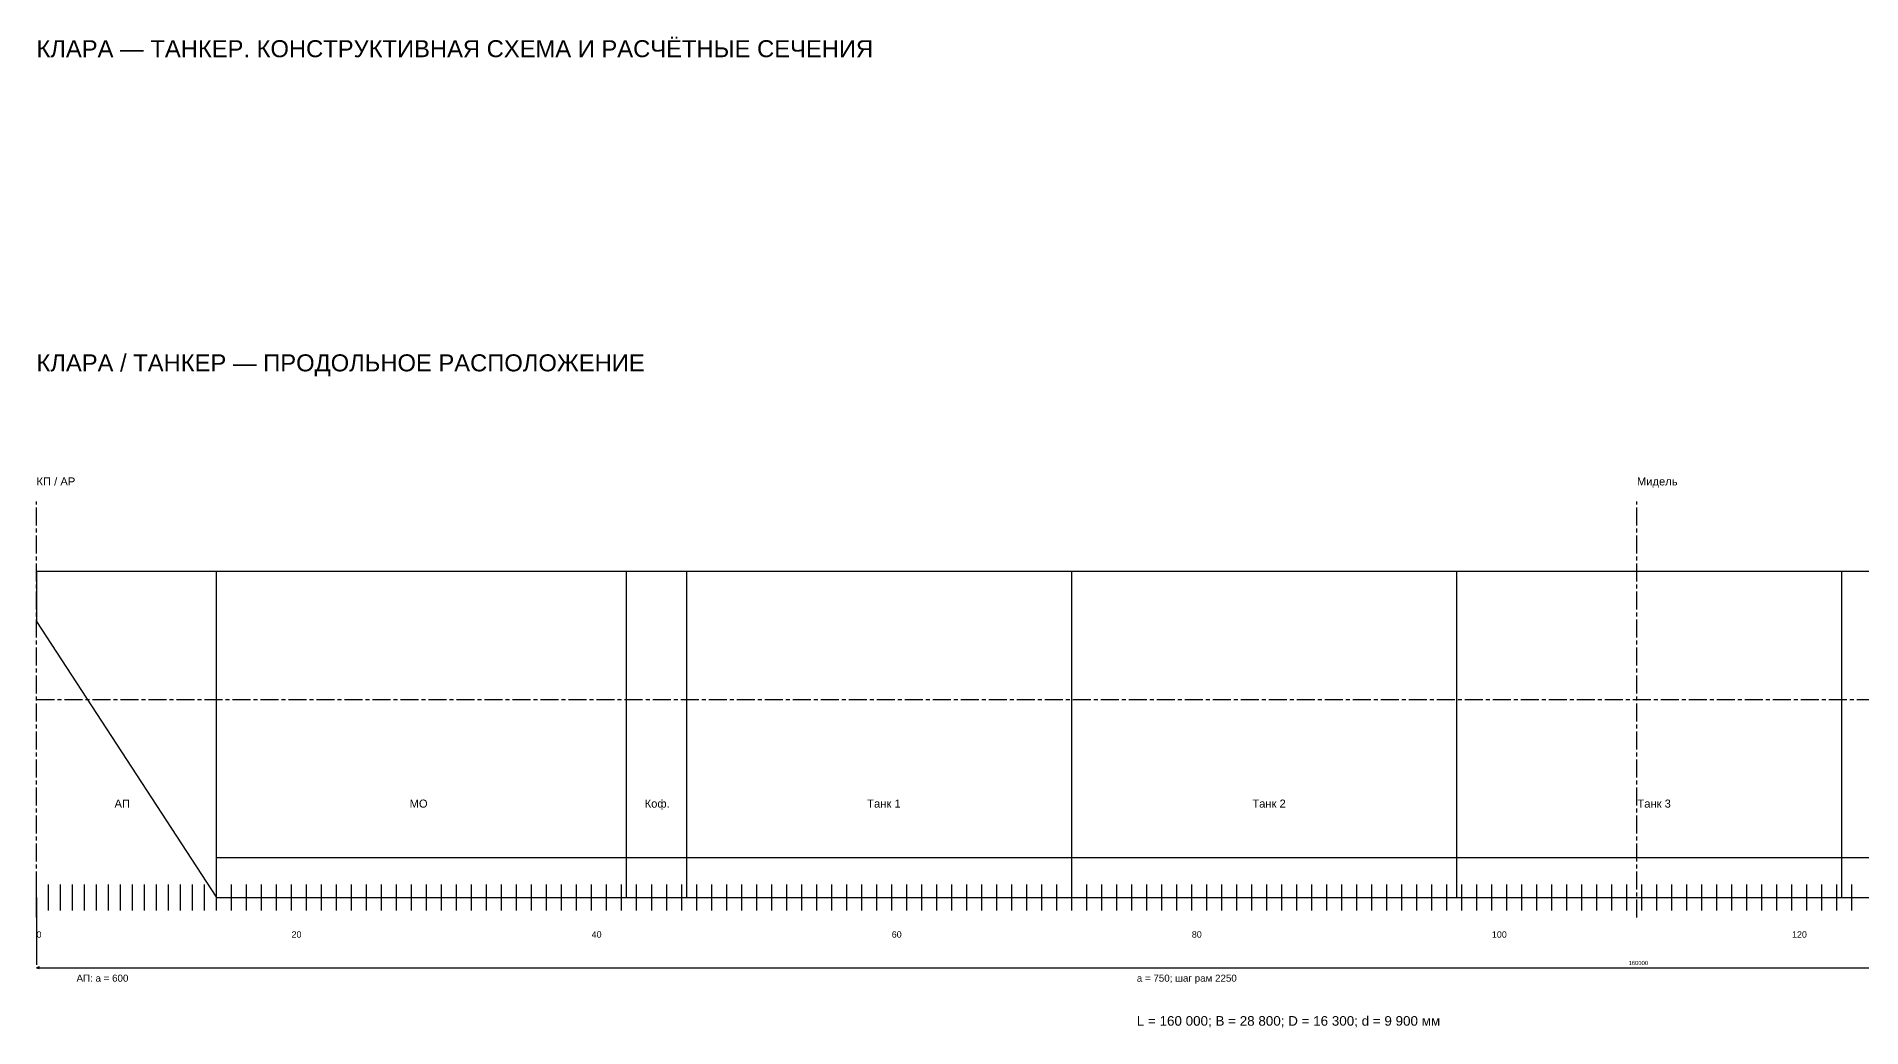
# Model space of a CAD drawing. Header units: millimetres. Extents: x -5500 to 166650, y -17240 to 192034.
# Drawn here: x 0 to 91225, y 142511 to 192034 of the extents above; entities that cross this region are included whole.
import ezdxf

# ---------------------------------------------------------------- set-up
doc = ezdxf.new("R2010")
doc.units = ezdxf.units.MM
doc.linetypes.add('AXIS22', pattern=[1400, 900, -150, 200, -150])
for name, color, linetype in [('ARR_LONG_CENTER', 30, 'AXIS22'), ('ARR_LONG_DIM', 2, 'Continuous'), ('ARR_LONG_HULL', 4, 'Continuous'), ('ARR_LONG_MEMBER', 4, 'Continuous'), ('ARR_LONG_TEXT', 7, 'Continuous'), ('TITLE_TEXT', 7, 'Continuous')]:
    doc.layers.add(name, color=color, linetype=linetype)
doc.styles.add('RU', font='arial.ttf')

msp = doc.modelspace()

# ---------------------------------------------------------------- linework, layer by layer
at = {"layer": 'ARR_LONG_CENTER'}
for p, q in [((0, 148000), (0, 168800)), ((80000, 148000), (80000, 168800)), ((0, 158900), (160000, 158900))]:
    msp.add_line(p, q, dxfattribs=at)
at = {"layer": 'ARR_LONG_DIM'}
for p, q in [((0, 149000), (0, 145650)), ((0, 145500), (160000, 145500))]:
    msp.add_line(p, q, dxfattribs=at)
msp.add_lwpolyline([(140, 145540), (0, 145500), (140, 145460)], dxfattribs=at)
at = {"layer": 'ARR_LONG_HULL'}
for p, q in [((9000, 149000), (9000, 165300)), ((29500, 149000), (29500, 165300)), ((32500, 149000), (32500, 165300)), ((51750, 149000), (51750, 165300)), ((71000, 149000), (71000, 165300)), ((90250, 149000), (90250, 165300)), ((9000, 151000), (148000, 151000))]:
    msp.add_line(p, q, dxfattribs=at)
msp.add_lwpolyline([(0, 162800), (9000, 149000), (148000, 149000), (160000, 165300), (0, 165300), (0, 162800)], dxfattribs=at)
at = {"layer": 'ARR_LONG_MEMBER'}
for p, q in [((0, 148350), (0, 149650)), ((600, 148350), (600, 149650)), ((1200, 148350), (1200, 149650)), ((1800, 148350), (1800, 149650)), ((2400, 148350), (2400, 149650)), ((3000, 148350), (3000, 149650)), ((3600, 148350), (3600, 149650)), ((4200, 148350), (4200, 149650)), ((4800, 148350), (4800, 149650)), ((5400, 148350), (5400, 149650)), ((6000, 148350), (6000, 149650)), ((6600, 148350), (6600, 149650)), ((7200, 148350), (7200, 149650)), ((7800, 148350), (7800, 149650)), ((8400, 148350), (8400, 149650)), ((9000, 148350), (9000, 149650)), ((9750, 148350), (9750, 149650)), ((10500, 148350), (10500, 149650)), ((11250, 148350), (11250, 149650)), ((12000, 148350), (12000, 149650)), ((12750, 148350), (12750, 149650)), ((13500, 148350), (13500, 149650)), ((14250, 148350), (14250, 149650)), ((15000, 148350), (15000, 149650)), ((15750, 148350), (15750, 149650)), ((16500, 148350), (16500, 149650)), ((17250, 148350), (17250, 149650)), ((18000, 148350), (18000, 149650)), ((18750, 148350), (18750, 149650)), ((19500, 148350), (19500, 149650)), ((20250, 148350), (20250, 149650)), ((21000, 148350), (21000, 149650)), ((21750, 148350), (21750, 149650)), ((22500, 148350), (22500, 149650)), ((23250, 148350), (23250, 149650)), ((24000, 148350), (24000, 149650)), ((24750, 148350), (24750, 149650)), ((25500, 148350), (25500, 149650)), ((26250, 148350), (26250, 149650)), ((27000, 148350), (27000, 149650)), ((27750, 148350), (27750, 149650)), ((28500, 148350), (28500, 149650)), ((29250, 148350), (29250, 149650)), ((30000, 148350), (30000, 149650)), ((30750, 148350), (30750, 149650)), ((31500, 148350), (31500, 149650)), ((32250, 148350), (32250, 149650)), ((33000, 148350), (33000, 149650)), ((33750, 148350), (33750, 149650)), ((34500, 148350), (34500, 149650)), ((35250, 148350), (35250, 149650)), ((36000, 148350), (36000, 149650)), ((36750, 148350), (36750, 149650)), ((37500, 148350), (37500, 149650)), ((38250, 148350), (38250, 149650)), ((39000, 148350), (39000, 149650)), ((39750, 148350), (39750, 149650)), ((40500, 148350), (40500, 149650)), ((41250, 148350), (41250, 149650)), ((42000, 148350), (42000, 149650)), ((42750, 148350), (42750, 149650)), ((43500, 148350), (43500, 149650)), ((44250, 148350), (44250, 149650)), ((45000, 148350), (45000, 149650)), ((45750, 148350), (45750, 149650)), ((46500, 148350), (46500, 149650)), ((47250, 148350), (47250, 149650)), ((48000, 148350), (48000, 149650)), ((48750, 148350), (48750, 149650)), ((49500, 148350), (49500, 149650)), ((50250, 148350), (50250, 149650)), ((51000, 148350), (51000, 149650)), ((51750, 148350), (51750, 149650)), ((52500, 148350), (52500, 149650)), ((53250, 148350), (53250, 149650)), ((54000, 148350), (54000, 149650)), ((54750, 148350), (54750, 149650)), ((55500, 148350), (55500, 149650)), ((56250, 148350), (56250, 149650)), ((57000, 148350), (57000, 149650)), ((57750, 148350), (57750, 149650)), ((58500, 148350), (58500, 149650)), ((59250, 148350), (59250, 149650)), ((60000, 148350), (60000, 149650)), ((60750, 148350), (60750, 149650)), ((61500, 148350), (61500, 149650)), ((62250, 148350), (62250, 149650)), ((63000, 148350), (63000, 149650)), ((63750, 148350), (63750, 149650)), ((64500, 148350), (64500, 149650)), ((65250, 148350), (65250, 149650)), ((66000, 148350), (66000, 149650)), ((66750, 148350), (66750, 149650)), ((67500, 148350), (67500, 149650)), ((68250, 148350), (68250, 149650)), ((69000, 148350), (69000, 149650)), ((69750, 148350), (69750, 149650)), ((70500, 148350), (70500, 149650)), ((71250, 148350), (71250, 149650)), ((72000, 148350), (72000, 149650)), ((72750, 148350), (72750, 149650)), ((73500, 148350), (73500, 149650)), ((74250, 148350), (74250, 149650)), ((75000, 148350), (75000, 149650)), ((75750, 148350), (75750, 149650)), ((76500, 148350), (76500, 149650)), ((77250, 148350), (77250, 149650)), ((78000, 148350), (78000, 149650)), ((78750, 148350), (78750, 149650)), ((79500, 148350), (79500, 149650)), ((80250, 148350), (80250, 149650)), ((81000, 148350), (81000, 149650)), ((81750, 148350), (81750, 149650)), ((82500, 148350), (82500, 149650)), ((83250, 148350), (83250, 149650)), ((84000, 148350), (84000, 149650)), ((84750, 148350), (84750, 149650)), ((85500, 148350), (85500, 149650)), ((86250, 148350), (86250, 149650)), ((87000, 148350), (87000, 149650)), ((87750, 148350), (87750, 149650)), ((88500, 148350), (88500, 149650)), ((89250, 148350), (89250, 149650)), ((90000, 148350), (90000, 149650)), ((90750, 148350), (90750, 149650))]:
    msp.add_line(p, q, dxfattribs=at)

# ---------------------------------------------------------------- texts
at = {"layer": 'ARR_LONG_DIM', "style": 'RU'}
msp.add_text('160000', height=210, dxfattribs=at).set_placement((79580, 145630))
at = {"layer": 'ARR_LONG_TEXT', "style": 'RU'}
for s, height, p in [('КЛАРА / ТАНКЕР — ПРОДОЛЬНОЕ РАСПОЛОЖЕНИЕ', 850, (0, 175300)), ('КП / AP', 400, (0, 169600)), ('Мидель', 400, (80000, 169600)), ('АП', 400, (3900, 153500)), ('МО', 400, (18650, 153500)), ('Коф.', 400, (30400, 153500)), ('Танк 1', 400, (41525, 153500)), ('Танк 2', 400, (60775, 153500)), ('Танк 3', 400, (80025, 153500)), ('0', 320, (0, 147000)), ('20', 320, (12750, 147000)), ('40', 320, (27750, 147000)), ('60', 320, (42750, 147000)), ('80', 320, (57750, 147000)), ('100', 320, (72750, 147000)), ('120', 320, (87750, 147000)), ('АП: a = 600', 350, (2000, 144800)), ('a = 750; шаг рам 2250', 350, (55000, 144800)), ('L = 160 000; B = 28 800; D = 16 300; d = 9 900 мм', 480, (55000, 142600))]:
    msp.add_text(s, height=height, dxfattribs=at).set_placement(p)
at = {"layer": 'TITLE_TEXT', "style": 'RU'}
msp.add_text('КЛАРА — ТАНКЕР. КОНСТРУКТИВНАЯ СХЕМА И РАСЧЁТНЫЕ СЕЧЕНИЯ', height=850, dxfattribs=at).set_placement((0, 191000))

doc.saveas('drawing.dxf')
